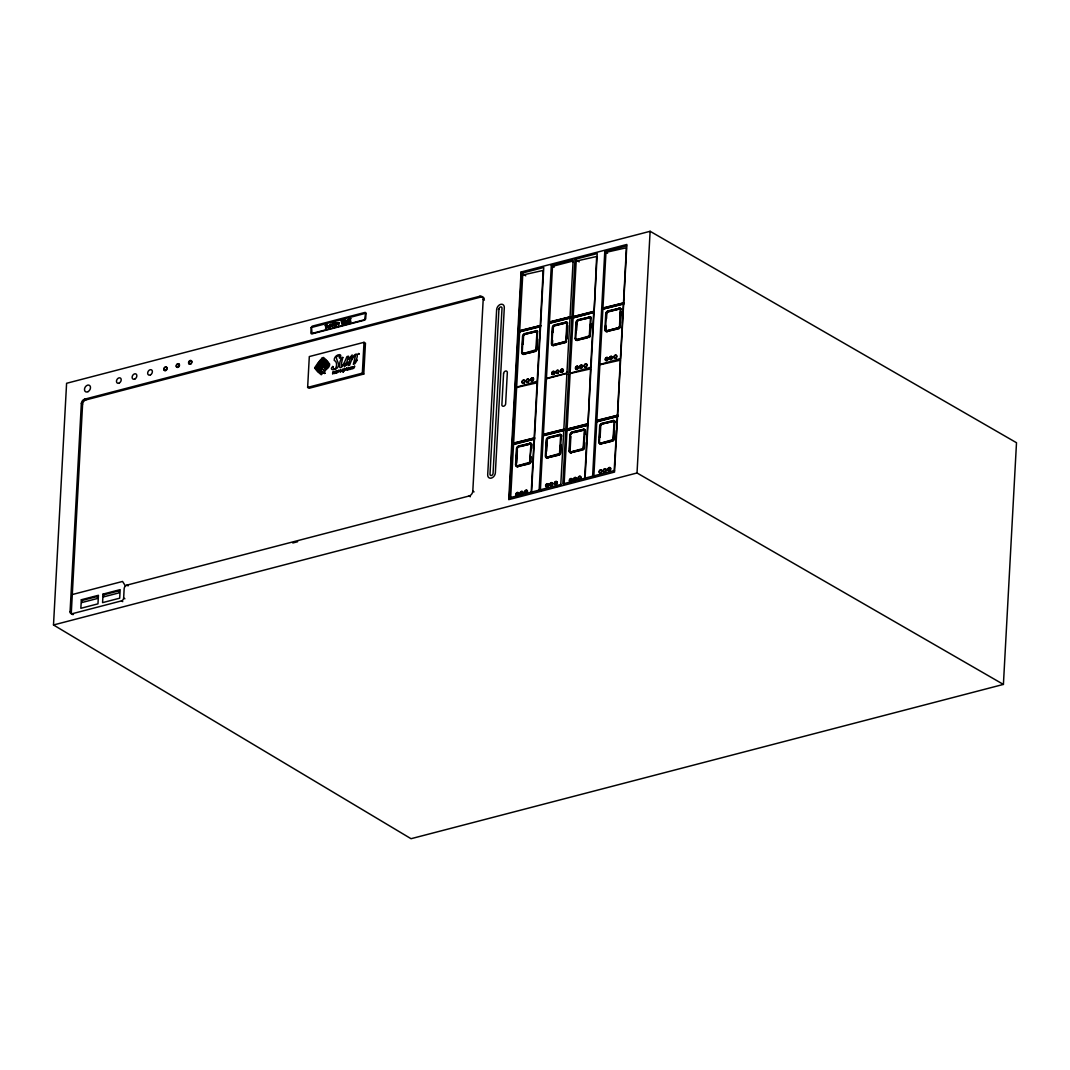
<?xml version="1.0" encoding="UTF-8"?>
<svg xmlns="http://www.w3.org/2000/svg" width="1070" height="1070" viewBox="0 0 1070 1070"><rect width="100%" height="100%" fill="white"/><g stroke="black" fill="none" stroke-linecap="round" stroke-linejoin="round"><path stroke-width="1.5" d="M53.5 624.974L66.594 383.287L650.119 231.294L1016.5 442.726L1003.406 684.412L411.04 838.706L53.5 624.974L637.024 472.98L1003.406 684.412M70.072 611.746L71.316 612.481A2.822 2.033 -59.1 0 0 73.442 614.474L72.198 613.725A2.822 2.033 -59.1 0 1 70.072 611.746L81.347 403.497A3.839 2.769 -59.1 0 1 84.61 399.19L479.868 296.243L481.112 296.992A4.427 3.183 -59.1 0 1 483.225 297.259M71.316 612.481L82.591 404.233A3.839 2.769 -59.1 0 1 85.854 399.939L481.112 296.992M72.198 613.725L121.498 600.885A2.528 1.819 -59.1 0 0 123.652 598.05L124.147 588.741A3.223 2.327 -59.1 0 1 126.902 585.13L469.101 495.998A4.347 3.13 -59.1 0 0 472.806 491.13L483.199 299.346A4.427 3.183 -59.1 0 0 479.868 296.243M307.638 387.407L309.31 356.564L364.014 342.32L365.459 343.189L363.787 374.032L309.083 388.276L307.638 387.407L362.342 373.162L363.787 374.032M346.132 323.006L348.405 319.382L348.191 323.167L343.737 323.621L345.035 320.264L345.944 320.024L346.158 322.324M358.356 354.063C359.065 354.17 359.507 353.755 358.263 353.983M362.342 373.162L364.014 342.32M531.589 492.08L543.761 267.487L521.518 273.278L509.347 497.884L561.014 484.416M510.631 498.299L513.56 444.157L534.545 439.048L534.612 437.911L513.627 443.007L516.556 388.825A1.471 1.07 -59.1 0 1 517.813 387.166L537.073 382.819L534.184 437.657M519.645 331.753L516.716 385.895A1.364 0.99 -59.1 0 0 517.746 386.845L537.18 381.228L540.203 326.39L519.645 331.753L540.631 326.644L540.698 325.507L519.712 330.603L522.641 276.421A1.471 1.07 -59.1 0 1 523.899 274.763L543.172 270.416L540.27 325.253M532.967 439.462L513.988 444.411L513.627 443.007M520.073 332.008L519.712 330.603M527.737 464.246L517.639 466.507A2.742 1.979 -59.1 0 1 515.579 464.581L516.422 448.798A2.488 1.792 -59.1 0 1 518.535 446.016L530.158 443.354A2.314 1.658 -59.1 0 1 531.897 444.973L531.723 448.317M533.823 351.843L523.725 354.116A2.742 1.979 -59.1 0 1 521.665 352.177L522.521 336.395A2.488 1.792 -59.1 0 1 524.621 333.613L536.244 330.951A2.314 1.658 -59.1 0 1 537.675 331.392M516.088 463.256L516.77 450.63M522.508 344.54L522.936 336.649A2.488 1.792 -59.1 0 1 525.049 333.867L536.244 330.951M527.778 463.551L517.679 465.811A1.979 1.418 -59.1 0 1 516.181 464.42L517.037 448.638A1.712 1.23 -59.1 0 1 518.509 446.712L530.118 444.05A1.551 1.11 -59.1 0 1 531.282 445.133L530.867 444.879A1.551 1.11 -59.1 0 0 529.703 443.796M533.863 351.147L523.765 353.408A1.979 1.418 -59.1 0 1 522.28 352.03L523.136 336.234A1.712 1.23 -59.1 0 1 524.594 334.308L536.217 331.647A1.551 1.11 -59.1 0 1 537.314 332.222M516.703 463.096L517.385 450.47M523.123 344.38L523.551 336.488A1.712 1.23 -59.1 0 1 524.835 334.629M517.679 465.811L529.73 462.267L530.867 444.879M523.765 353.408L535.816 349.863L536.953 332.476A1.551 1.11 -59.1 0 0 535.789 331.392M529.637 463.029L531.482 444.719A2.314 1.658 -59.1 0 0 529.744 443.1M535.053 350.465L536.458 349.556L537.568 332.315A2.314 1.658 -59.1 0 0 535.829 330.697M530.626 462.815A1.939 1.391 -59.1 0 0 531.001 461.665L531.268 456.663M523.725 354.116L535.441 351.428A1.939 1.391 -59.1 0 0 537.087 349.261L537.621 339.243M531.175 493.257L534.117 438.794M539.146 490.113L551.304 265.52L573.186 259.823L560.747 485.125M566.899 374.5L565.99 373.644L547.586 378.446A1.471 1.07 -59.1 0 0 546.329 380.091L543.386 434.273L564.371 429.177L564.318 430.314L543.333 435.423L540.404 489.565A1.364 0.99 -59.1 0 0 541.433 490.528M572.985 262.096L572.076 261.24L553.671 266.042A1.471 1.07 -59.1 0 0 552.414 267.687L549.485 321.869L570.47 316.773L570.404 317.924L549.418 323.02L546.489 377.162A1.364 0.99 -59.1 0 0 547.519 378.125L566.164 373.256L567.033 372.119M564.318 430.314L543.761 435.677L543.386 434.273M570.404 317.924L549.846 323.274L549.485 321.869M557.51 455.512L547.412 457.786A2.742 1.979 -59.1 0 1 545.339 455.86L546.195 440.064A2.488 1.792 -59.1 0 1 548.308 437.282L559.931 434.621A2.314 1.658 -59.1 0 1 561.67 436.239L561.242 435.985A2.314 1.658 -59.1 0 0 559.503 434.366M566.605 341.464A1.939 1.391 -59.1 0 1 565.214 342.694L553.498 345.383A2.742 1.979 -59.1 0 1 551.424 343.457L552.28 327.661A2.488 1.792 -59.1 0 1 554.394 324.879L566.017 322.217A2.314 1.658 -59.1 0 1 567.662 323.073M546.021 451.366L546.623 440.318A2.488 1.792 -59.1 0 1 548.736 437.536L559.931 434.621M553.926 345.637A2.742 1.979 -59.1 0 1 551.852 343.711L552.107 338.963M552.454 332.65L552.708 327.915A2.488 1.792 -59.1 0 1 554.822 325.133L566.017 322.217M560.6 444.745L559.637 454.135L547.452 457.077A1.979 1.418 -59.1 0 1 545.954 455.7L546.81 439.904A1.712 1.23 -59.1 0 1 548.268 437.978L559.891 435.316A1.551 1.11 -59.1 0 1 561.054 436.399L560.64 436.145A1.551 1.11 -59.1 0 0 559.476 435.062M565.562 322.659A1.551 1.11 -59.1 0 1 566.726 323.742L566.017 341.383L553.538 344.674A1.979 1.418 -59.1 0 1 552.04 343.296L552.896 327.5A1.712 1.23 -59.1 0 1 554.354 325.574L565.976 322.913A1.551 1.11 -59.1 0 1 567.127 323.648M546.636 451.206L547.238 440.158A1.712 1.23 -59.1 0 1 547.305 439.743M553.952 344.928A1.979 1.418 -59.1 0 1 552.468 343.55L552.642 340.38M553.07 332.489L553.324 327.754A1.712 1.23 -59.1 0 1 554.782 325.828L565.976 322.913M547.452 457.077L559.503 453.533L560.64 436.145M566.338 339.016L567.06 325.668M547.412 457.786L558.701 454.844A1.939 1.391 -59.1 0 0 560.346 452.677L561.242 435.985M553.498 345.383L564.786 342.44A1.939 1.391 -59.1 0 0 566.431 340.273L567.341 323.595A2.314 1.658 -59.1 0 0 565.589 321.963M558.701 454.844L559.129 455.098A1.939 1.391 -59.1 0 0 560.774 452.931L561.215 444.585M566.953 338.856L567.675 325.507M585.063 478.156L597.234 253.55L574.991 259.341L562.82 483.948L614.488 470.492M564.104 484.362L567.033 430.22L588.018 425.124M567.1 429.083L570.029 374.901A1.471 1.07 -59.1 0 1 571.286 373.243L590.546 368.896L588.085 423.974L567.1 429.083L587.657 423.72M573.119 317.83L570.19 371.959A1.364 0.99 -59.1 0 0 571.219 372.922L590.653 367.291L593.676 312.467L573.119 317.83L593.676 312.467M573.186 316.68L576.115 262.498A1.471 1.07 -59.1 0 1 577.372 260.839L596.645 256.492L594.171 311.571L573.186 316.68L593.743 311.316M586.44 425.539L567.461 430.474L567.515 429.337M573.547 318.084L573.6 316.934M581.211 450.323L571.112 452.583A2.742 1.979 -59.1 0 1 569.053 450.657L569.895 434.861A2.488 1.792 -59.1 0 1 572.009 432.093L583.631 429.431A2.314 1.658 -59.1 0 1 585.37 431.049L585.196 434.393M587.296 337.919L577.198 340.18A2.742 1.979 -59.1 0 1 575.138 338.254L575.994 322.458A2.488 1.792 -59.1 0 1 578.094 319.689L589.717 317.028A2.314 1.658 -59.1 0 1 591.148 317.469M569.561 449.333L570.243 436.694M575.981 330.617L576.409 322.712A2.488 1.792 -59.1 0 1 578.522 319.943L589.717 317.028M581.251 449.627L571.153 451.888A1.979 1.418 -59.1 0 1 569.655 450.497L570.511 434.701A1.712 1.23 -59.1 0 1 571.982 432.788L583.591 430.127A1.551 1.11 -59.1 0 1 584.755 431.21L584.581 434.54M587.336 337.224L577.238 339.484A1.979 1.418 -59.1 0 1 575.754 338.093L576.61 322.311A1.712 1.23 -59.1 0 1 578.067 320.385L589.69 317.723A1.551 1.11 -59.1 0 1 590.787 318.298M570.176 449.173L570.858 436.547M576.596 330.456L577.024 322.565A1.712 1.23 -59.1 0 1 578.308 320.692M571.153 451.888L583.123 448.464L584.34 430.956A1.551 1.11 -59.1 0 0 583.177 429.872M577.238 339.484L589.289 335.94L590.426 318.552A1.551 1.11 -59.1 0 0 589.262 317.469M583.23 449.026L584.126 442.886M588.527 336.542L589.931 335.632L590.573 323.809M571.112 452.583L582.401 449.641A1.939 1.391 -59.1 0 0 584.046 447.487L584.956 430.795A2.314 1.658 -59.1 0 0 583.217 429.177M577.198 340.18L588.487 337.237A1.939 1.391 -59.1 0 0 590.132 335.084L591.041 318.392A2.314 1.658 -59.1 0 0 589.303 316.773M584.1 448.892A1.939 1.391 -59.1 0 0 584.474 447.728L584.742 442.726M591.188 323.648L590.132 335.084M584.648 479.32L587.59 424.87M592.619 476.19L604.777 251.584L626.659 245.886M617.43 414.986L620.319 360.162L601.059 364.509A1.471 1.07 -59.1 0 0 599.802 366.167L596.859 420.349L617.845 415.24L617.791 416.39L596.806 421.5L593.877 475.628A1.364 0.99 -59.1 0 0 594.907 476.591M602.891 309.096L599.962 363.225A1.364 0.99 -59.1 0 0 600.992 364.188L620.426 358.557L623.449 303.733L602.891 309.096L623.877 303.987L623.944 302.837L602.958 307.946L605.887 253.764A1.471 1.07 -59.1 0 1 607.145 252.105L626.405 247.758L623.516 302.596M617.791 416.39L597.234 421.754L596.859 420.349M603.319 309.35L602.958 307.946M610.983 441.589L600.885 443.849A2.742 1.979 -59.1 0 1 598.812 441.923L599.668 426.141A2.488 1.792 -59.1 0 1 601.781 423.359L613.404 420.697A2.314 1.658 -59.1 0 1 615.143 422.316L614.715 422.061A2.314 1.658 -59.1 0 0 612.976 420.443M620.078 327.527A1.939 1.391 -59.1 0 1 618.687 328.757L606.971 331.446A2.742 1.979 -59.1 0 1 604.898 329.52L605.754 313.737A2.488 1.792 -59.1 0 1 607.867 310.955L619.49 308.294A2.314 1.658 -59.1 0 1 621.135 309.15M599.494 437.443L600.096 426.395A2.488 1.792 -59.1 0 1 602.209 423.613L613.404 420.697M607.399 331.7A2.742 1.979 -59.1 0 1 605.326 329.774L605.58 325.039M605.928 318.726L606.182 313.991A2.488 1.792 -59.1 0 1 608.295 311.209L619.49 308.294M614.073 430.822L613.11 440.198L600.925 443.154A1.979 1.418 -59.1 0 1 599.427 441.763L600.283 425.98A1.712 1.23 -59.1 0 1 601.741 424.054L613.364 421.393A1.551 1.11 -59.1 0 1 614.528 422.476L614.113 422.222A1.551 1.11 -59.1 0 0 612.949 421.139M619.035 308.735A1.551 1.11 -59.1 0 1 620.199 309.818L619.49 327.46L607.011 330.75A1.979 1.418 -59.1 0 1 605.513 329.359L606.369 313.577A1.712 1.23 -59.1 0 1 607.827 311.651L619.45 308.989A1.551 1.11 -59.1 0 1 620.6 309.725M600.11 437.282L600.711 426.234A1.712 1.23 -59.1 0 1 600.778 425.806M607.426 331.004A1.979 1.418 -59.1 0 1 605.941 329.613L606.115 326.457M606.543 318.566L606.797 313.831A1.712 1.23 -59.1 0 1 608.255 311.905L619.45 308.989M600.925 443.154L612.976 439.609L614.113 422.222M619.891 323.421L620.533 311.745M600.885 443.849L612.174 440.907A1.939 1.391 -59.1 0 0 613.819 438.753L614.715 422.061M606.971 331.446L618.259 328.503A1.939 1.391 -59.1 0 0 619.904 326.35L620.814 309.658A2.314 1.658 -59.1 0 0 619.062 308.04M612.174 440.907L612.602 441.161A1.939 1.391 -59.1 0 0 614.247 439.008L614.688 430.662M620.506 323.26L621.148 311.584M617.363 416.136L614.14 471.308M637.024 472.98L650.119 231.294M565.816 340.434L564.947 341.704L553.538 344.674M619.289 326.51L618.42 327.768L607.011 330.75M325.173 373.243C323.876 373.631 324.317 373.015 325.066 373.149M319.408 361.245L318.539 362.396L321.575 365.191L323.635 363.76A1.725 1.244 -59.1 0 0 323.514 362.503L320.572 359.734L319.662 360.911L322.378 363.693L319.422 361.245M342.801 357.447C339.712 357.099 336.261 376.439 344.874 362.824L344.433 366.876L348.258 362.248L345.971 365.004L348.539 356.19L346.947 356.591C342.694 367.144 339.297 371.464 342.828 357.433M324.424 373.363L324.424 373.47M549.9 322.123L570.47 316.773M603.373 308.2L623.944 302.837M520.127 330.857L540.698 325.507M536.217 331.647L524.594 334.308M589.69 317.723L578.067 320.385M543.814 434.527L564.371 429.177M597.287 420.604L617.845 415.24M514.041 443.261L534.612 437.911M559.891 435.316L548.268 437.978M613.364 421.393L601.741 424.054M517.345 447.568A2.488 1.792 -59.1 0 1 518.963 446.27L530.158 443.354M583.631 429.431L572.009 432.093M520.528 446.551L530.118 444.05M574.001 432.628L583.591 430.127M517.639 466.507L528.928 463.577A1.939 1.391 -59.1 0 0 530.573 461.411L531.001 461.665M72.278 594.545L122.542 581.451L125.524 586.052M292.792 542.985L297.634 541.728M553.859 487.278L558.513 486.074M604.777 251.584L607.599 253.269M574.991 259.341L579.231 261.882M551.304 265.52L554.126 267.206M521.518 273.278L525.758 275.806M588.487 337.237L588.915 337.491A1.939 1.391 -59.1 0 0 590.038 336.689M575.138 338.254L575.553 338.508A2.742 1.979 -59.1 0 0 577.626 340.434M483.199 299.346L484.429 300.095M537.087 349.261L536.659 349.007A1.939 1.391 -59.1 0 1 535.013 351.174M521.665 352.177L522.08 352.431A2.742 1.979 -59.1 0 0 524.153 354.371M582.401 449.641L582.829 449.895A1.939 1.391 -59.1 0 0 583.618 449.467M569.053 450.657L569.467 450.911A2.742 1.979 -59.1 0 0 571.54 452.837M518.509 446.712L518.923 446.966A1.712 1.23 -59.1 0 0 517.8 447.862M528.928 463.577L529.356 463.832A1.939 1.391 -59.1 0 0 530.145 463.39M515.579 464.581L515.994 464.835A2.742 1.979 -59.1 0 0 518.067 466.761M472.806 491.13L474.05 491.879M469.101 495.998L470.345 496.747M84.61 399.19L85.854 399.939M81.347 403.497L82.591 404.233M126.902 585.13L128.132 585.879M123.652 598.05L124.896 598.799M121.498 600.885L122.742 601.634M483.841 297.834A4.427 3.183 -59.1 0 1 484.242 298.624M571.567 452.142A1.979 1.418 -59.1 0 1 570.083 450.978M571.273 433.938A1.712 1.23 -59.1 0 1 571.861 433.296M570.658 433.925A2.488 1.792 -59.1 0 1 571.915 432.547M577.666 339.738A1.979 1.418 -59.1 0 1 576.168 338.588M547.867 457.331A1.979 1.418 -59.1 0 1 546.409 456.395M547.465 439.329A1.712 1.23 -59.1 0 1 548.335 438.379M547.827 458.04A2.742 1.979 -59.1 0 1 545.767 456.435M518.094 466.065A1.979 1.418 -59.1 0 1 516.609 464.915M524.193 353.662A1.979 1.418 -59.1 0 1 522.695 352.511M601.34 443.408A1.979 1.418 -59.1 0 1 599.882 442.472M600.939 425.405A1.712 1.23 -59.1 0 1 601.808 424.456M601.3 444.103A2.742 1.979 -59.1 0 1 599.24 442.498M332.81 366.462C334.656 374.273 339.35 362.436 334.241 360.443C333.907 357.433 336.675 354.611 339.658 354.638C342.667 354.772 338.548 361.673 339.417 355.976C332.864 355.066 338.936 362.155 338.642 365.204C337.451 371.343 327.848 370.742 332.81 366.462M335.365 371.731L335.284 373.363L334.736 371.691L334.121 373.657L333.586 371.986L332.623 374.045L332.743 371.932L335.365 371.731M348.178 368.963C349.047 372.28 350.345 365.204 348.178 368.963M352.926 367.157L352.846 368.789L352.297 367.117L351.682 369.083L351.147 367.411L350.184 369.471L350.305 367.358L352.926 367.157M328.236 326.43L328.945 326.938L329.694 324.638C329.226 333.131 326.189 322.578 328.236 326.43M331.58 325.093C333.104 330.523 331.178 318.205 330.122 327.3L331.58 325.093M347.335 369.484C347.763 372.28 346.051 366.127 347.416 368.107L347.335 369.484M337.545 324.049C339.19 328.196 340.099 318.994 337.545 324.049M81.32 599.762L80.852 608.295L97.972 603.841L98.44 595.294L81.32 599.762M81.935 600.497L81.828 602.557L97.143 598.571L97.25 596.512L81.935 600.497M103.041 594.104L102.573 602.637L119.693 598.183L120.161 589.637L103.041 594.104M103.656 594.853L103.549 596.899L118.85 592.914L118.971 590.854L103.656 594.853M311.169 327.567L310.888 332.73A1.592 1.15 -59.1 0 0 312.079 333.853L364.75 320.117L365.699 318.86L365.993 313.563A1.551 1.11 -59.1 0 0 364.83 312.467L312.239 326.163L311.169 327.567M311.557 327.474L311.999 333.425L364.629 319.716L365.565 313.309L311.557 327.474M314.633 367.812C315.489 371.825 319.341 365.338 320.024 364.268L319.248 363.532L315.891 367.518L319.02 363.318L318.231 362.583L314.633 367.812M321.468 366.194L317.857 371.584L317.068 370.849L320.09 366.502L316.84 370.661L316.051 369.899L320.211 365.044A1.565 1.123 -59.1 0 1 321.174 365.285L321.468 366.194M321.976 368.535L324.732 371.21L323.835 372.387C316.974 370.461 323.287 362.904 325.868 369.698L324.986 370.875L321.976 368.535M322.939 365.793L323.207 366.809A1.605 1.164 -59.1 0 0 324.21 367.077L328.356 362.222L327.567 361.459L324.25 365.579L327.34 361.272L326.551 360.536L322.939 365.793M323.087 372.761L321.267 374.754L317.91 371.892L318.806 370.728L321.749 373.203L319.061 370.38L319.957 369.217L323.087 372.761M328.517 364.589L325.387 368.789L326.163 369.538C332.904 364.937 328.45 358.504 324.357 367.853L325.146 368.588L328.517 364.589M332.944 322.846L332.743 326.617L334.335 324.718L333.586 323.3L334.589 322.418L332.944 322.846M334.856 323.3L334.709 326.109L334.856 323.3M336.06 322.993L335.913 325.802L337.438 322.618L336.06 322.993M336.034 371.076L335.926 373.189L336.034 371.076M339.043 323.22L338.227 323.501L339.043 323.22M338.642 370.394C337.839 374.834 340.474 368.749 338.642 370.394M345.195 320.853L344.339 322.806L345.195 320.853M347.656 320.224L346.8 322.164L347.656 320.224M350.84 318.74L349.649 319.716L350.947 321.254L349.663 322.832A2.621 1.886 -59.1 0 1 348.74 322.819C351.803 321.468 348.312 321.214 349.168 319.181L350.84 318.74M354.745 362.476L357.26 359.908L354.972 363.639L353.327 364.388L355.601 355.213L353.367 357.273A16.331 11.757 -59.1 0 0 350.92 361.58L349.609 365.231L348.004 365.646L350.826 356.725L348.579 359.172L352.164 354.959L351.562 359.306C356.042 350.412 360.108 353.862 354.745 362.476M358.637 353.528L358.597 354.317L358.637 353.528M496.64 309.685L487.706 474.746A4.775 3.437 -59.1 0 0 491.304 478.103A4.775 3.437 -59.1 0 0 495.37 472.753L504.304 307.692A4.775 3.437 -59.1 0 0 500.707 304.335A4.775 3.437 -59.1 0 0 496.64 309.685M498.941 309.083L490.006 474.144A1.913 1.378 -59.1 0 0 491.438 475.481A1.913 1.378 -59.1 0 0 493.069 473.355L502.004 308.294A1.913 1.378 -59.1 0 0 500.573 306.956A1.913 1.378 -59.1 0 0 498.941 309.083M503.569 373.671L501.87 405.129A2.448 1.766 -59.1 0 0 503.662 406.212A2.448 1.766 -59.1 0 0 505.628 404.139L507.327 372.694A2.341 1.685 -59.1 0 0 505.562 371.049A2.341 1.685 -59.1 0 0 503.569 373.671M521.063 272.021L508.731 499.636L614.528 472.084L626.859 244.468L521.063 272.021M341.143 370.768C339.952 373.604 340.086 368.588 341.143 370.768M336.809 371.745C337.585 375.49 338.294 368.013 336.809 371.745M339.765 370.942C340.862 374.634 342.333 367.104 339.765 370.942M325.213 325.681C327.554 327.233 324.17 328.53 326.216 328.37C329.038 326.898 324.009 325.374 327.166 324.651A1.658 1.19 -59.1 0 0 326.551 324.491L325.213 325.681M342.988 369.27C342.975 371.879 341.022 371.598 342.988 369.27M346.386 368.388C346.319 370.982 344.486 370.728 346.386 368.388M354.571 366.248C354.504 368.856 352.645 368.602 354.571 366.248M335.565 322.297L334.937 322.765L335.565 322.297M343.082 372.039L345.062 368.722L344.125 370.568L343.323 369.177L343.911 371.116L343.082 372.039M343.229 320.171L342.413 323.341L341.932 320.505L341.169 320.706L341.905 324.237L342.761 324.009L343.898 319.997L343.229 320.171M348.606 368.347L349.409 368.147L348.606 368.347M322.632 358.931L325.347 361.74L324.437 362.917L321.308 359.319A1.605 1.164 -59.1 0 1 321.843 358.022L323.461 357.447L326.497 360.215L325.588 361.392L322.632 358.931M190.393 363.84A1.913 1.378 -59.1 0 0 191.249 360.737A1.913 1.378 -59.1 0 0 188.628 362.182A1.913 1.378 -59.1 0 0 190.393 363.84M190.674 364.001A1.913 1.378 -59.1 0 0 191.517 360.898A1.913 1.378 -59.1 0 0 188.895 362.356A1.913 1.378 -59.1 0 0 190.674 364.001M165.623 370.287A1.913 1.378 -59.1 0 0 166.465 367.184A1.913 1.378 -59.1 0 0 163.857 368.642A1.913 1.378 -59.1 0 0 165.623 370.287M165.89 370.447A1.913 1.378 -59.1 0 0 166.733 367.344A1.913 1.378 -59.1 0 0 164.125 368.802A1.913 1.378 -59.1 0 0 165.89 370.447M88.088 391.633A3.745 2.702 -59.1 0 0 89.746 385.574A3.745 2.702 -59.1 0 0 84.637 388.41A3.745 2.702 -59.1 0 0 88.088 391.633M579.927 479.306A1.658 1.19 -59.1 0 0 580.662 476.618A1.658 1.19 -59.1 0 0 578.402 477.875A1.658 1.19 -59.1 0 0 579.927 479.306M575.392 480.51A1.658 1.19 -59.1 0 0 576.128 477.822A1.658 1.19 -59.1 0 0 573.868 479.092A1.658 1.19 -59.1 0 0 575.392 480.51M571.193 481.607A1.658 1.19 -59.1 0 0 571.928 478.919A1.658 1.19 -59.1 0 0 569.668 480.176A1.658 1.19 -59.1 0 0 571.193 481.607M579.646 479.146A1.658 1.19 -59.1 0 0 580.381 476.458A1.658 1.19 -59.1 0 0 578.108 477.715A1.658 1.19 -59.1 0 0 579.646 479.146M575.112 480.35A1.658 1.19 -59.1 0 0 575.847 477.661A1.658 1.19 -59.1 0 0 573.573 478.919A1.658 1.19 -59.1 0 0 575.112 480.35M570.912 481.433A1.658 1.19 -59.1 0 0 571.647 478.745A1.658 1.19 -59.1 0 0 569.387 480.002A1.658 1.19 -59.1 0 0 570.912 481.433M178.008 367.063A1.913 1.378 -59.1 0 0 178.864 363.96A1.913 1.378 -59.1 0 0 176.242 365.418A1.913 1.378 -59.1 0 0 178.008 367.063M178.275 367.224A1.913 1.378 -59.1 0 0 179.131 364.121A1.913 1.378 -59.1 0 0 176.51 365.579A1.913 1.378 -59.1 0 0 178.275 367.224M615.785 358.169A1.658 1.19 -59.1 0 0 616.521 355.481A1.658 1.19 -59.1 0 0 614.247 356.738A1.658 1.19 -59.1 0 0 615.785 358.169M611.251 359.386A1.658 1.19 -59.1 0 0 611.986 356.698A1.658 1.19 -59.1 0 0 609.726 357.955A1.658 1.19 -59.1 0 0 611.251 359.386M607.051 360.47A1.658 1.19 -59.1 0 0 607.787 357.781A1.658 1.19 -59.1 0 0 605.526 359.038A1.658 1.19 -59.1 0 0 607.051 360.47M615.504 358.009A1.658 1.19 -59.1 0 0 616.24 355.32A1.658 1.19 -59.1 0 0 613.966 356.577A1.658 1.19 -59.1 0 0 615.504 358.009M610.97 359.212A1.658 1.19 -59.1 0 0 611.706 356.524A1.658 1.19 -59.1 0 0 609.432 357.781A1.658 1.19 -59.1 0 0 610.97 359.212M606.77 360.296A1.658 1.19 -59.1 0 0 607.506 357.607A1.658 1.19 -59.1 0 0 605.245 358.865A1.658 1.19 -59.1 0 0 606.77 360.296M150.495 374.848A2.956 2.127 -59.1 0 0 151.793 370.073A2.956 2.127 -59.1 0 0 147.78 372.306A2.956 2.127 -59.1 0 0 150.495 374.848M586.012 366.903A1.658 1.19 -59.1 0 0 586.748 364.215A1.658 1.19 -59.1 0 0 584.487 365.472A1.658 1.19 -59.1 0 0 586.012 366.903M581.478 368.12A1.658 1.19 -59.1 0 0 582.214 365.418A1.658 1.19 -59.1 0 0 579.953 366.689A1.658 1.19 -59.1 0 0 581.478 368.12M577.292 369.204A1.658 1.19 -59.1 0 0 578.014 366.515A1.658 1.19 -59.1 0 0 575.754 367.772A1.658 1.19 -59.1 0 0 577.292 369.204M585.731 366.742A1.658 1.19 -59.1 0 0 586.467 364.054A1.658 1.19 -59.1 0 0 584.193 365.311A1.658 1.19 -59.1 0 0 585.731 366.742M581.197 367.946A1.658 1.19 -59.1 0 0 581.933 365.258A1.658 1.19 -59.1 0 0 579.672 366.515A1.658 1.19 -59.1 0 0 581.197 367.946M576.997 369.03A1.658 1.19 -59.1 0 0 577.733 366.341A1.658 1.19 -59.1 0 0 575.473 367.598A1.658 1.19 -59.1 0 0 576.997 369.03M556.226 484.509A1.658 1.19 -59.1 0 0 556.962 481.821A1.658 1.19 -59.1 0 0 554.688 483.078A1.658 1.19 -59.1 0 0 556.226 484.509M551.692 485.713A1.658 1.19 -59.1 0 0 552.428 483.025A1.658 1.19 -59.1 0 0 550.154 484.282A1.658 1.19 -59.1 0 0 551.692 485.713M547.492 486.796A1.658 1.19 -59.1 0 0 548.228 484.108A1.658 1.19 -59.1 0 0 545.967 485.365A1.658 1.19 -59.1 0 0 547.492 486.796M555.945 484.335A1.658 1.19 -59.1 0 0 556.681 481.647A1.658 1.19 -59.1 0 0 554.407 482.904A1.658 1.19 -59.1 0 0 555.945 484.335M551.411 485.539A1.658 1.19 -59.1 0 0 552.147 482.851A1.658 1.19 -59.1 0 0 549.873 484.108A1.658 1.19 -59.1 0 0 551.411 485.539M547.211 486.623A1.658 1.19 -59.1 0 0 547.947 483.934A1.658 1.19 -59.1 0 0 545.673 485.205A1.658 1.19 -59.1 0 0 547.211 486.623M526.453 493.243A1.658 1.19 -59.1 0 0 527.189 490.541A1.658 1.19 -59.1 0 0 524.929 491.812A1.658 1.19 -59.1 0 0 526.453 493.243M521.919 494.447A1.658 1.19 -59.1 0 0 522.655 491.759A1.658 1.19 -59.1 0 0 520.394 493.016A1.658 1.19 -59.1 0 0 521.919 494.447M517.719 495.53A1.658 1.19 -59.1 0 0 518.455 492.842A1.658 1.19 -59.1 0 0 516.195 494.099A1.658 1.19 -59.1 0 0 517.719 495.53M526.172 493.069A1.658 1.19 -59.1 0 0 526.908 490.381A1.658 1.19 -59.1 0 0 524.634 491.638A1.658 1.19 -59.1 0 0 526.172 493.069M521.638 494.273A1.658 1.19 -59.1 0 0 522.374 491.585A1.658 1.19 -59.1 0 0 520.1 492.842A1.658 1.19 -59.1 0 0 521.638 494.273M517.439 495.356A1.658 1.19 -59.1 0 0 518.174 492.668A1.658 1.19 -59.1 0 0 515.914 493.939A1.658 1.19 -59.1 0 0 517.439 495.356M562.312 372.106A1.658 1.19 -59.1 0 0 563.047 369.417A1.658 1.19 -59.1 0 0 560.774 370.675A1.658 1.19 -59.1 0 0 562.312 372.106M557.778 373.31A1.658 1.19 -59.1 0 0 558.513 370.621A1.658 1.19 -59.1 0 0 556.253 371.879A1.658 1.19 -59.1 0 0 557.778 373.31M553.578 374.393A1.658 1.19 -59.1 0 0 554.313 371.705A1.658 1.19 -59.1 0 0 552.053 372.962A1.658 1.19 -59.1 0 0 553.578 374.393M562.031 371.932A1.658 1.19 -59.1 0 0 562.766 369.244A1.658 1.19 -59.1 0 0 560.493 370.501A1.658 1.19 -59.1 0 0 562.031 371.932M557.497 373.136A1.658 1.19 -59.1 0 0 558.232 370.447A1.658 1.19 -59.1 0 0 555.959 371.705A1.658 1.19 -59.1 0 0 557.497 373.136M553.297 374.233A1.658 1.19 -59.1 0 0 554.033 371.531A1.658 1.19 -59.1 0 0 551.772 372.801A1.658 1.19 -59.1 0 0 553.297 374.233M532.539 380.84A1.658 1.19 -59.1 0 0 533.275 378.151A1.658 1.19 -59.1 0 0 531.014 379.409A1.658 1.19 -59.1 0 0 532.539 380.84M528.005 382.043A1.658 1.19 -59.1 0 0 528.74 379.355A1.658 1.19 -59.1 0 0 526.48 380.612A1.658 1.19 -59.1 0 0 528.005 382.043M523.818 383.127A1.658 1.19 -59.1 0 0 524.541 380.438A1.658 1.19 -59.1 0 0 522.28 381.696A1.658 1.19 -59.1 0 0 523.818 383.127M532.258 380.666A1.658 1.19 -59.1 0 0 532.994 377.978A1.658 1.19 -59.1 0 0 530.72 379.235A1.658 1.19 -59.1 0 0 532.258 380.666M527.724 381.87A1.658 1.19 -59.1 0 0 528.46 379.181A1.658 1.19 -59.1 0 0 526.199 380.438A1.658 1.19 -59.1 0 0 527.724 381.87M523.524 382.953A1.658 1.19 -59.1 0 0 524.26 380.265A1.658 1.19 -59.1 0 0 521.999 381.535A1.658 1.19 -59.1 0 0 523.524 382.953M609.699 470.573A1.658 1.19 -59.1 0 0 610.435 467.884A1.658 1.19 -59.1 0 0 608.161 469.141A1.658 1.19 -59.1 0 0 609.699 470.573M605.165 471.79A1.658 1.19 -59.1 0 0 605.901 469.101A1.658 1.19 -59.1 0 0 603.627 470.359A1.658 1.19 -59.1 0 0 605.165 471.79M600.965 472.873A1.658 1.19 -59.1 0 0 601.701 470.185A1.658 1.19 -59.1 0 0 599.441 471.442A1.658 1.19 -59.1 0 0 600.965 472.873M609.418 470.412A1.658 1.19 -59.1 0 0 610.154 467.724A1.658 1.19 -59.1 0 0 607.88 468.981A1.658 1.19 -59.1 0 0 609.418 470.412M604.884 471.616A1.658 1.19 -59.1 0 0 605.62 468.928A1.658 1.19 -59.1 0 0 603.346 470.185A1.658 1.19 -59.1 0 0 604.884 471.616M600.685 472.699A1.658 1.19 -59.1 0 0 601.42 470.011A1.658 1.19 -59.1 0 0 599.146 471.268A1.658 1.19 -59.1 0 0 600.685 472.699M134.954 378.967A2.956 2.127 -59.1 0 0 136.264 374.192A2.956 2.127 -59.1 0 0 132.239 376.426A2.956 2.127 -59.1 0 0 134.954 378.967M119.305 382.993A2.956 2.127 -59.1 0 0 120.616 378.218A2.956 2.127 -59.1 0 0 116.59 380.452A2.956 2.127 -59.1 0 0 119.305 382.993"/></g></svg>
